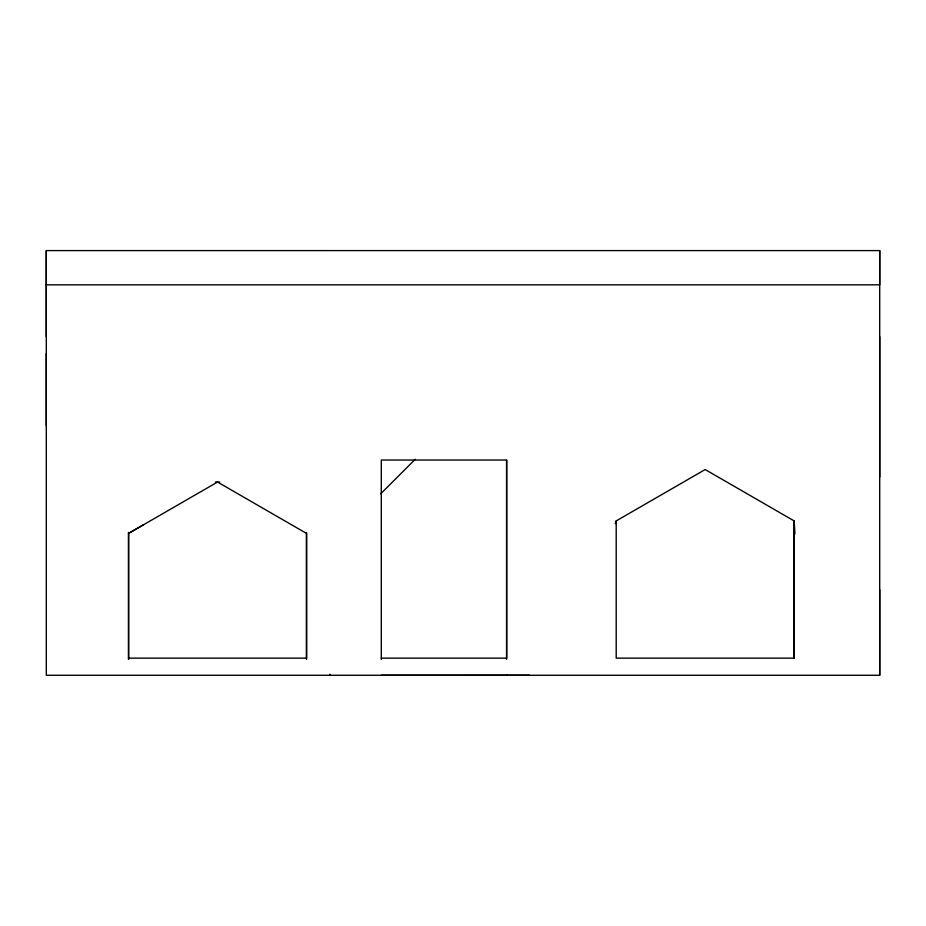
<?xml version="1.0" encoding="UTF-8"?>
<svg xmlns="http://www.w3.org/2000/svg" width="926" height="926" viewBox="0 0 926 926"><rect width="100%" height="100%" fill="white"/><g stroke="black" fill="none" stroke-linecap="round" stroke-linejoin="round"><path stroke-width="1.39" d="M46.3 284.838L879.7 284.838L879.7 250.599L46.3 250.587L46.3 675.262L879.7 675.274L879.7 589.654M306.529 659.405L306.529 532.508M506.626 659.405L506.626 460.384M616.207 520.921L616.207 658.143L794.161 658.143L794.161 520.921L705.184 469.54L616.207 520.921L615.292 523.653M879.7 675.274L879.7 250.599M381.292 675.274L507.274 675.262M380.69 493.813L415.218 459.284M143.391 524.845L128.564 533.411L217.541 482.041L306.529 533.411L306.529 658.143L128.564 658.143M215.376 482.041L219.717 482.041M381.292 658.154L506.626 658.154L506.626 460.025L381.292 460.025L381.292 659.405M529.417 675.274L506.672 675.274L507.24 675.413M794.948 533.851L794.161 520.921L794.161 658.143M329.922 674.174L329.922 675.274M879.7 336.601L879.7 477.145M46.3 250.587L46.3 336.601M46.3 353.396L46.3 425.775M128.564 532.508L128.564 659.405L128.564 532.508"/></g></svg>
